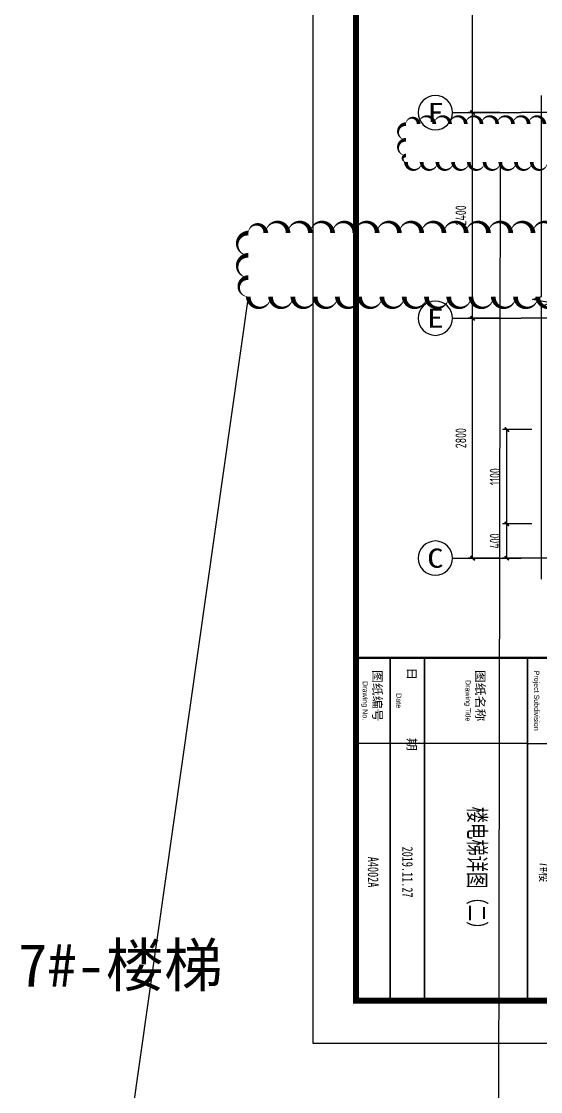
# Model space of a CAD drawing. Extents: x -678900 to 2378000, y 0 to 1840591.
# Drawn here: x -166989 to -160934, y 671482 to 683971 of the extents above; entities that cross this region are included whole.
import ezdxf
from ezdxf.enums import TextEntityAlignment as Align

# ---------------------------------------------------------------- set-up
doc = ezdxf.new("R2010")
doc.units = 0
doc.header["$LTSCALE"] = 1000
doc.header["$MEASUREMENT"] = 0
doc.header["$PDMODE"] = 1
doc.linetypes.add('CENTER', pattern=[2, 1.25, -0.25, 0.25, -0.25])
doc.layers.get('0').update_dxf_attribs({"linetype": 'CONTINUOUS'})
doc.layers.get('DEFPOINTS').update_dxf_attribs({"color": 8, "linetype": 'CONTINUOUS'})
for name, color, linetype in [('AD-AXIS-AXIS', 1, 'CENTER'), ('AD-AXIS-CRCL', 3, 'CONTINUOUS'), ('AD-AXIS-DIMS', 3, 'CONTINUOUS'), ('AD-AXIS-NUMB', 255, 'CONTINUOUS'), ('AD-DIMS-INSD', 73, 'CONTINUOUS'), ('AD-INDX', 43, 'CONTINUOUS'), ('C-SHET-SHET', 144, 'CONTINUOUS'), ('C-XREF-INT', 7, 'CONTINUOUS'), ('verify', 50, 'CONTINUOUS')]:
    doc.layers.add(name, color=color, linetype=linetype)
doc.layers.add('内框', color=8, linetype='CONTINUOUS', plot=False)
doc.styles.get("Standard").update_dxf_attribs({"font": '', "width": 0.7})
doc.styles.add('STYLEP4', font='GOTHIC.TTF')
doc.styles.add('TH-STYLE1', font='', dxfattribs={"width": 0.7})
doc.styles.add('TH-STYLE2', font='', dxfattribs={"width": 0.7})
doc.styles.add('TH-STYLE3', font='TSSDENG', dxfattribs={"width": 0.7, "bigfont": 'TSSDCHN'})
doc.styles.add('TuKuang', font='', dxfattribs={"width": 1.1})
doc.styles.add('黑体', font='simhei.ttf')
doc.styles.get('Standard').set_extended_font_data('SimSun')
doc.styles.get('TH-STYLE1').set_extended_font_data('SimSun')
doc.styles.get('TH-STYLE2').set_extended_font_data('SimSun')
doc.styles.get('TuKuang').set_extended_font_data('SimSun')
doc.dimstyles.new('TH-DIM50', dxfattribs={"dimscale": 50, "dimtxt": 2.5, "dimasz": 1, "dimexe": 1, "dimexo": 1, "dimgap": 1.5, "dimtad": 1, "dimdec": 0, "dimdsep": 46, "dimtxsty": 'TH-STYLE3', "dimblk1": 'ARCHTICK', "dimblk2": 'ARCHTICK', "dimsah": 1, "dimcen": -1, "dimclrd": 256, "dimclre": 256, "dimclrt": 256, "dimazin": 0, "dimtfac": 1, "dimtdec": 0, "dimtix": 1, "dimtmove": 2, "dimatfit": 0, "dimldrblk": 'ARCHTICK', "dimfxl": 0, "dimtolj": 1, "dimtzin": 0, "dimlwd": -1, "dimlwe": -1, "dimarcsym": 0})

# ---------------------------------------------------------------- blocks, each defined once
blk = doc.blocks.new('THAPE_A2L_inner')
at = {"layer": '内框'}
blk.add_lwpolyline([(0, 0), (0, 420), (594, 420), (594, 0)], close=True, dxfattribs=at)
at = {"layer": '内框', "const_width": 1.4}
blk.add_lwpolyline([(25, 410), (25, 10), (584, 10), (584, 410)], close=True, dxfattribs=at)
at = {"layer": '内框', "const_width": 0.5}
blk.add_lwpolyline([(504, 410), (504, 10)], dxfattribs=at)
at = {"layer": '内框', "style": '黑体', "width": 0.8}
blk.add_attdef('内框名称', (22.08, 421.99), '', height=3, dxfattribs=at)
blk = doc.blocks.new('DXMX_Viewblock_5354191009133915618246')
at = {"layer": 'DEFPOINTS', "style": 'TH-STYLE2'}
blk.add_text('7#-楼梯', height=500, dxfattribs=at).set_placement((0, 0))
blk = doc.blocks.new('_A-axiso')
blk.add_circle((0, 0), 0.5)
at = {"layer": 'AD-AXIS-NUMB', "style": 'TH-STYLE1', "width": 0.7}
blk.add_attdef('A', text='', height=0.56, dxfattribs=at).set_placement((-0.25, -0.28), (0.25, -0.28), align=Align.FIT)
blk = doc.blocks.new('_ArchTick')
at = {"color": 0, "linetype": 'ByBlock', "const_width": 0.4}
blk.add_lwpolyline([(-0.5, -0.5), (0.5, 0.5)], dxfattribs=at)
blk = doc.blocks.new('*D468')
at = {"layer": 'AD-AXIS-DIMS', "ltscale": 0.5}
for p, q in [((-734, -2400), (-1100, -2400)), ((-1050, -5200), (-1050, -2400)), ((-734, -5200), (-1100, -5200))]:
    blk.add_line(p, q, dxfattribs=at)
at = {"layer": 'DEFPOINTS', "color": 0, "ltscale": 0.5}
for p in [(-1050, -2400), (-684, -2400), (-684, -5200)]:
    blk.add_point(p, dxfattribs=at)
at = {"layer": 'AD-AXIS-DIMS', "ltscale": 0.5, "xscale": 50, "yscale": 50, "zscale": 50}
for p, rotation in [((-1050, -2400), 89.99991781479834), ((-1050, -5200), 269.9999178147983)]:
    blk.add_blockref('_ArchTick', p, dxfattribs=dict(at, rotation=rotation))
at = {"layer": 'AD-AXIS-DIMS', "ltscale": 0.5, "insert": (-1187, -3800), "char_height": 125, "attachment_point": 5, "rotation": 89.9999, "style": 'TH-STYLE3'}
blk.add_mtext('\\A1;2800', dxfattribs=at)
blk = doc.blocks.new('*D469')
at = {"layer": 'AD-AXIS-DIMS', "ltscale": 0.5}
for p, q in [((-734, 0), (-1100, 0)), ((-1050, -2400), (-1050, 0)), ((-734, -2400), (-1100, -2400))]:
    blk.add_line(p, q, dxfattribs=at)
at = {"layer": 'DEFPOINTS', "color": 0, "ltscale": 0.5}
for p in [(-1050, 0), (-684, 0), (-684, -2400)]:
    blk.add_point(p, dxfattribs=at)
at = {"layer": 'AD-AXIS-DIMS', "ltscale": 0.5, "xscale": 50, "yscale": 50, "zscale": 50}
for p, rotation in [((-1050, 0), 89.99991781479834), ((-1050, -2400), 269.9999178147983)]:
    blk.add_blockref('_ArchTick', p, dxfattribs=dict(at, rotation=rotation))
at = {"layer": 'AD-AXIS-DIMS', "ltscale": 0.5, "insert": (-1187, -1200), "char_height": 125, "attachment_point": 5, "rotation": 89.9999, "style": 'TH-STYLE3'}
blk.add_mtext('\\A1;2400', dxfattribs=at)
blk = doc.blocks.new('*D463')
at = {"layer": 'AD-AXIS-DIMS', "ltscale": 0.5}
for p, q in [((-734, 3100), (-1100, 3100)), ((-1050, 0), (-1050, 3100)), ((-734, 0), (-1100, 0))]:
    blk.add_line(p, q, dxfattribs=at)
at = {"layer": 'DEFPOINTS', "color": 0, "ltscale": 0.5}
for p in [(-1050, 3100), (-684, 3100), (-684, 0)]:
    blk.add_point(p, dxfattribs=at)
at = {"layer": 'AD-AXIS-DIMS', "ltscale": 0.5, "xscale": 50, "yscale": 50, "zscale": 50}
for p, rotation in [((-1050, 3100), 89.99991781479838), ((-1050, 0), 269.9999178147984)]:
    blk.add_blockref('_ArchTick', p, dxfattribs=dict(at, rotation=rotation))
at = {"layer": 'AD-AXIS-DIMS', "ltscale": 0.5, "insert": (-1187, 1550), "char_height": 125, "attachment_point": 5, "rotation": 89.9999, "style": 'TH-STYLE3'}
blk.add_mtext('\\A1;3100', dxfattribs=at)
blk = doc.blocks.new('*D126')
at = {"layer": 'AD-DIMS-INSD'}
for p, q in [((-161037, 678108), (-161377, 678108)), ((-161327, 677708), (-161327, 678108)), ((-161037, 677708), (-161377, 677708))]:
    blk.add_line(p, q, dxfattribs=at)
at = {"layer": 'DEFPOINTS', "color": 0}
for p in [(-161327, 678108), (-160987, 678108), (-160987, 677708)]:
    blk.add_point(p, dxfattribs=at)
at = {"layer": 'AD-DIMS-INSD', "xscale": 50, "yscale": 50, "zscale": 50}
for p, rotation in [((-161327, 678108), 90), ((-161327, 677708), 270)]:
    blk.add_blockref('_ArchTick', p, dxfattribs=dict(at, rotation=rotation))
at = {"layer": 'AD-DIMS-INSD', "insert": (-161464, 677908), "char_height": 125, "attachment_point": 5, "rotation": 90, "style": 'TH-STYLE3'}
blk.add_mtext('\\A1;400', dxfattribs=at)
blk = doc.blocks.new('*D127')
at = {"layer": 'AD-DIMS-INSD'}
for p, q in [((-161037, 679208), (-161377, 679208)), ((-161327, 678108), (-161327, 679208)), ((-161037, 678108), (-161377, 678108))]:
    blk.add_line(p, q, dxfattribs=at)
at = {"layer": 'DEFPOINTS', "color": 0}
for p in [(-161327, 679208), (-160987, 679208), (-160987, 678108)]:
    blk.add_point(p, dxfattribs=at)
at = {"layer": 'AD-DIMS-INSD', "xscale": 50, "yscale": 50, "zscale": 50}
for p, rotation in [((-161327, 679208), 90), ((-161327, 678108), 270)]:
    blk.add_blockref('_ArchTick', p, dxfattribs=dict(at, rotation=rotation))
at = {"layer": 'AD-DIMS-INSD', "insert": (-161464, 678658), "char_height": 125, "attachment_point": 5, "rotation": 90, "style": 'TH-STYLE3'}
blk.add_mtext('\\A1;1100', dxfattribs=at)
blk = doc.blocks.new('201311_THAPE_A2L')
for p, q in [((524, 50), (524, 58)), ((524, 50), (524, 26)), ((524, 26), (524, 18)), ((524, 18), (524, 10))]:
    blk.add_line(p, q)
for points in [[(0, 0), (0, 420), (594, 420), (594, 0)], [(504, 58), (504, 50), (584, 50), (584, 58)], [(504, 50), (504, 26), (584, 26), (584, 50)], [(504, 26), (504, 18), (584, 18), (584, 26)], [(504, 18), (504, 10), (584, 10), (584, 18)]]:
    blk.add_lwpolyline(points, close=True)
for points, const_width in [([(25, 410), (25, 10), (584, 10), (584, 410)], 1.4), ([(584, 10), (504, 10), (504, 74), (584, 74)], 0.5)]:
    blk.add_lwpolyline(points, close=True, dxfattribs=dict(const_width=const_width))
at = {"const_width": 0.5}
blk.add_lwpolyline([(504, 410), (504, 10)], dxfattribs=at)
for p in [(554, 45), (554, 42.5), (554, 38), (554, 33.5), (554, 31), (554, 22), (545.5, 14), (545.5, 14), (551.5, 14), (556.5, 14), (560.5, 14)]:
    blk.add_point(p)
at = {"style": 'STYLEP4', "width": 0.9}
blk.add_text('Project Subdivision', height=1.2, dxfattribs=at).set_placement((514, 52), align=Align.MIDDLE)
at = {"style": 'TuKuang', "width": 1.1}
for s, p in [('图纸名称', (506.82, 37.97)), ('日         期', (506.22, 21.99)), ('图纸编号', (506.84, 13.98))]:
    blk.add_text(s, height=2, dxfattribs=at).set_placement(p)
at = {"style": 'STYLEP4'}
for s, p in [('Drawing Title', (514, 36)), ('Date', (514, 20)), ('Drawing No.', (514, 12))]:
    blk.add_text(s, height=1.2, dxfattribs=at).set_placement(p, align=Align.MIDDLE)
blk.add_attdef('作废标记', text='', height=300).set_placement((238, 227.97), align=Align.MIDDLE_CENTER)
blk = doc.blocks.new('轴网-1F')
at = {"layer": 'AD-AXIS-AXIS'}
for p, q in [((7900, 0), (-483.8, 0)), ((7900, -2400), (-483.8, -2400)), ((7900, -5200), (-483.8, -5200))]:
    blk.add_line(p, q, dxfattribs=at)
at = {"layer": 'AD-AXIS-CRCL'}
for p, q in [((-1283.8, 0), (-483.8, 0)), ((-1283.8, -2400), (-483.8, -2400)), ((-1283.8, -5200), (-483.8, -5200))]:
    blk.add_line(p, q, dxfattribs=at)
ref = blk.add_blockref('_A-axiso', (-1483.8, 0), dxfattribs=dict(at, xscale=-400, yscale=400, zscale=400, rotation=180))
ref.add_attrib('A', 'F', dxfattribs={"layer": 'AD-AXIS-NUMB', "height": 224, "style": 'TH-STYLE1', "width": 1.256473}).set_placement((-1483.8, 0), align=Align.MIDDLE)
ref = blk.add_blockref('_A-axiso', (-1483.8, -2400), dxfattribs=dict(at, xscale=-400, yscale=400, zscale=400, rotation=180))
ref.add_attrib('A', 'E', dxfattribs={"layer": 'AD-AXIS-NUMB', "height": 224, "style": 'TH-STYLE1', "width": 1.256473}).set_placement((-1483.8, -2400), align=Align.MIDDLE)
ref = blk.add_blockref('_A-axiso', (-1483.8, -5200), dxfattribs=dict(at, xscale=-400, yscale=400, zscale=400, rotation=180))
ref.add_attrib('A', 'C', dxfattribs={"layer": 'AD-AXIS-NUMB', "height": 224, "style": 'TH-STYLE1', "width": 1.256473}).set_placement((-1483.8, -5200), align=Align.MIDDLE)
at = {"layer": 'AD-AXIS-DIMS', "ltscale": 0.5}
for p1, p2, picture, middle in [((-683.8, 0), (-683.8, 3100), '*D463', (-1187.4, 1550)), ((-683.8, -2400), (-683.8, 0), '*D469', (-1187.4, -1200)), ((-683.8, -5200), (-683.8, -2400), '*D468', (-1187.4, -3800))]:
    dim = blk.add_aligned_dim(p1=p1, p2=p2, distance=366.1, dimstyle='TH-DIM50', dxfattribs=at)
    dim.commit()
    dim.dimension.update_dxf_attribs({"geometry": picture, "text_midpoint": middle})

msp = doc.modelspace()

# ---------------------------------------------------------------- block references
at = {"layer": '内框', "xscale": 50, "yscale": 50, "zscale": 50, "rotation": 270}
msp.add_blockref('THAPE_A2L_inner', (-163586.9, 701743.9), dxfattribs=at)

# ---------------------------------------------------------------- next in the draw order: block references
msp.add_blockref('DXMX_Viewblock_5354191009133915618246', (-167026.9, 672707.7))

# ---------------------------------------------------------------- next in the draw order: linework, layer by layer
at = {"layer": 'AD-INDX'}
msp.add_lwpolyline([(-160921.5, 677461.6), (-160921.5, 680649.9), (-160816.5, 680688.1), (-161026.5, 680725.1), (-160921.5, 680762.4), (-160921.5, 683106.6)], dxfattribs=at)
at = {"layer": 'verify'}
for p, q in [((-161403.8, 682329.9), (-161439.1, 665078.1)), ((-164342.7, 680758.6), (-166022.5, 668953.2))]:
    msp.add_line(p, q, dxfattribs=at)
for points in [[(-160889.5, 682773, 45, 1, 1), (-161072.9, 682773, 45, 1, 1), (-161256.3, 682773, 45, 1, 1), (-161439.7, 682773, 45, 1, 1), (-161623.2, 682773, 45, 1, 1), (-161806.6, 682773, 45, 1, 1), (-161990, 682773, 45, 1, 1), (-162173.4, 682773, 45, 1, 1), (-162356.9, 682773, 45, 1, 1), (-162504.4, 682773, 45, 1, 1), (-162504.4, 682589.6, 45, 1, 1), (-162504.4, 682406.2, 45, 1, 1), (-162504.4, 682329.9, 45, 1, 1), (-162320.9, 682329.9, 45, 1, 1), (-162137.5, 682329.9, 45, 1, 1), (-161954.1, 682329.9, 45, 1, 1), (-161770.7, 682329.9, 45, 1, 1), (-161587.3, 682329.9, 45, 1, 1), (-161403.8, 682329.9, 45, 1, 1), (-161220.4, 682329.9, 45, 1, 1), (-161037, 682329.9, 45, 1, 1), (-160853.6, 682329.9, 45, 1, 1)], [(-160762.4, 681501.2, 56.8, 1, 1), (-161022.2, 681501.2, 56.8, 1, 1), (-161281.9, 681501.2, 56.8, 1, 1), (-161541.7, 681501.2, 56.8, 1, 1), (-161801.4, 681501.2, 56.8, 1, 1), (-162061.2, 681501.2, 56.8, 1, 1), (-162320.9, 681501.2, 56.8, 1, 1), (-162580.7, 681501.2, 56.8, 1, 1), (-162840.4, 681501.2, 56.8, 1, 1), (-163100.2, 681501.2, 56.8, 1, 1), (-163359.9, 681501.2, 56.8, 1, 1), (-163619.7, 681501.2, 56.8, 1, 1), (-163879.4, 681501.2, 56.8, 1, 1), (-164139.2, 681501.2, 56.8, 1, 1), (-164342.7, 681501.2, 56.8, 1, 1), (-164342.7, 681241.5, 56.8, 1, 1), (-164342.7, 680981.7, 56.8, 1, 1), (-164342.7, 680758.6, 56.8, 1, 1), (-164083, 680758.6, 56.8, 1, 1), (-163823.2, 680758.6, 56.8, 1, 1), (-163563.5, 680758.6, 56.8, 1, 1), (-163303.7, 680758.6, 56.8, 1, 1), (-163044, 680758.6, 56.8, 1, 1), (-162784.2, 680758.6, 56.8, 1, 1), (-162524.5, 680758.6, 56.8, 1, 1), (-162264.7, 680758.6, 56.8, 1, 1), (-162005, 680758.6, 56.8, 1, 1), (-161745.2, 680758.6, 56.8, 1, 1), (-161485.5, 680758.6, 56.8, 1, 1), (-161225.8, 680758.6, 56.8, 1, 1), (-160966, 680758.6, 56.8, 1, 1), (-160706.3, 680758.6, 56.8, 1, 1)]]:
    msp.add_lwpolyline(points, format="xyseb", dxfattribs=at)

# ---------------------------------------------------------------- next in the draw order: block references
at = {"layer": 'C-SHET-SHET', "xscale": 50, "yscale": 50, "zscale": 50, "rotation": 270}
msp.add_blockref('201311_THAPE_A2L', (-163586.9, 701743.9), dxfattribs=at)
at = {"layer": 'C-XREF-INT'}
msp.add_blockref('轴网-1F', (-160676.9, 682907.7), dxfattribs=at)

# ---------------------------------------------------------------- next in the draw order: texts
at = {"layer": 'C-SHET-SHET', "attachment_point": 5, "rotation": 270}
for s, insert, char_height, style in [('楼电梯详图（二）', (-161686.9, 674043.9), 200, 'TH-STYLE2'), ('2019.11.27', (-162486.9, 674043.9), 125, 'TH-STYLE1'), ('A4002A', (-162886.9, 674043.9), 125, 'TH-STYLE1'), ('7#楼', (-160886.9, 674043.9), 125, 'TH-STYLE1')]:
    msp.add_mtext(s, dxfattribs=dict(at, insert=insert, char_height=char_height, style=style))

# ---------------------------------------------------------------- next in the draw order: dimensions: what is measured, and where the dimension line sits
at = {"layer": 'AD-DIMS-INSD'}
for p1, p2, picture, middle in [((-160986.8, 678107.7), (-160986.8, 679207.7), '*D127', (-161464.3, 678657.7)), ((-160986.8, 677707.7), (-160986.8, 678107.7), '*D126', (-161464.3, 677907.7))]:
    dim = msp.add_aligned_dim(p1=p1, p2=p2, distance=340, dimstyle='TH-DIM50', dxfattribs=at)
    dim.commit()
    dim.dimension.update_dxf_attribs({"geometry": picture, "text_midpoint": middle})

doc.saveas('drawing.dxf')
